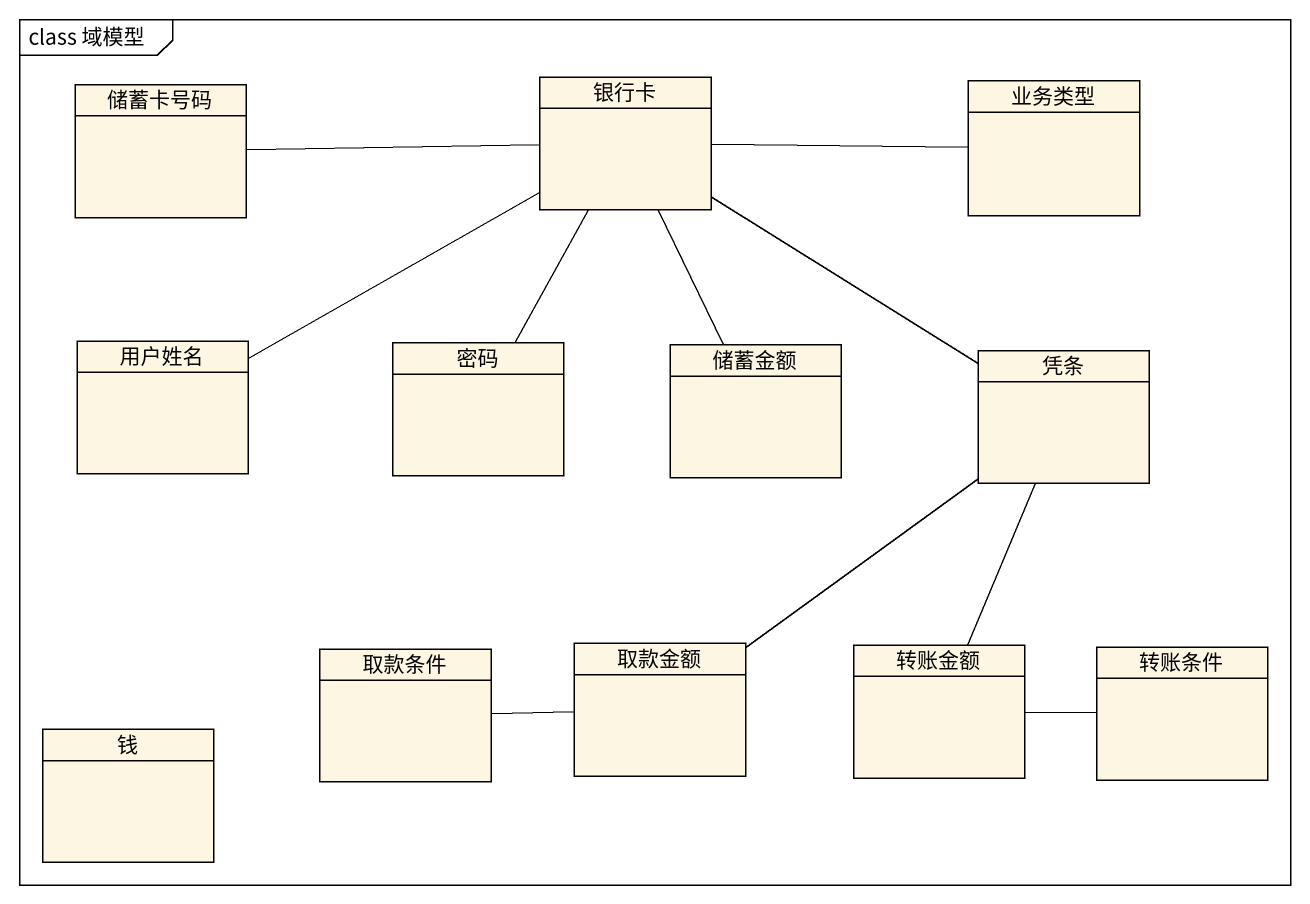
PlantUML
@startuml
mainframe class 域模型
hide circle
hide empty members
class 储蓄卡号码
class 银行卡
class 业务类型
class 用户姓名
class 密码
class 储蓄金额
class 凭条
class 取款条件
class 取款金额
class 转账金额
class 转账条件
class 钱
储蓄卡号码 -right- 银行卡
银行卡 -right- 业务类型
银行卡 -- 密码
银行卡 -- 储蓄金额
银行卡 -- 凭条
用户姓名 -right- 银行卡
凭条 -- 取款金额
凭条 -- 转账金额
取款条件 -right- 取款金额
转账金额 -right- 转账条件
@enduml
